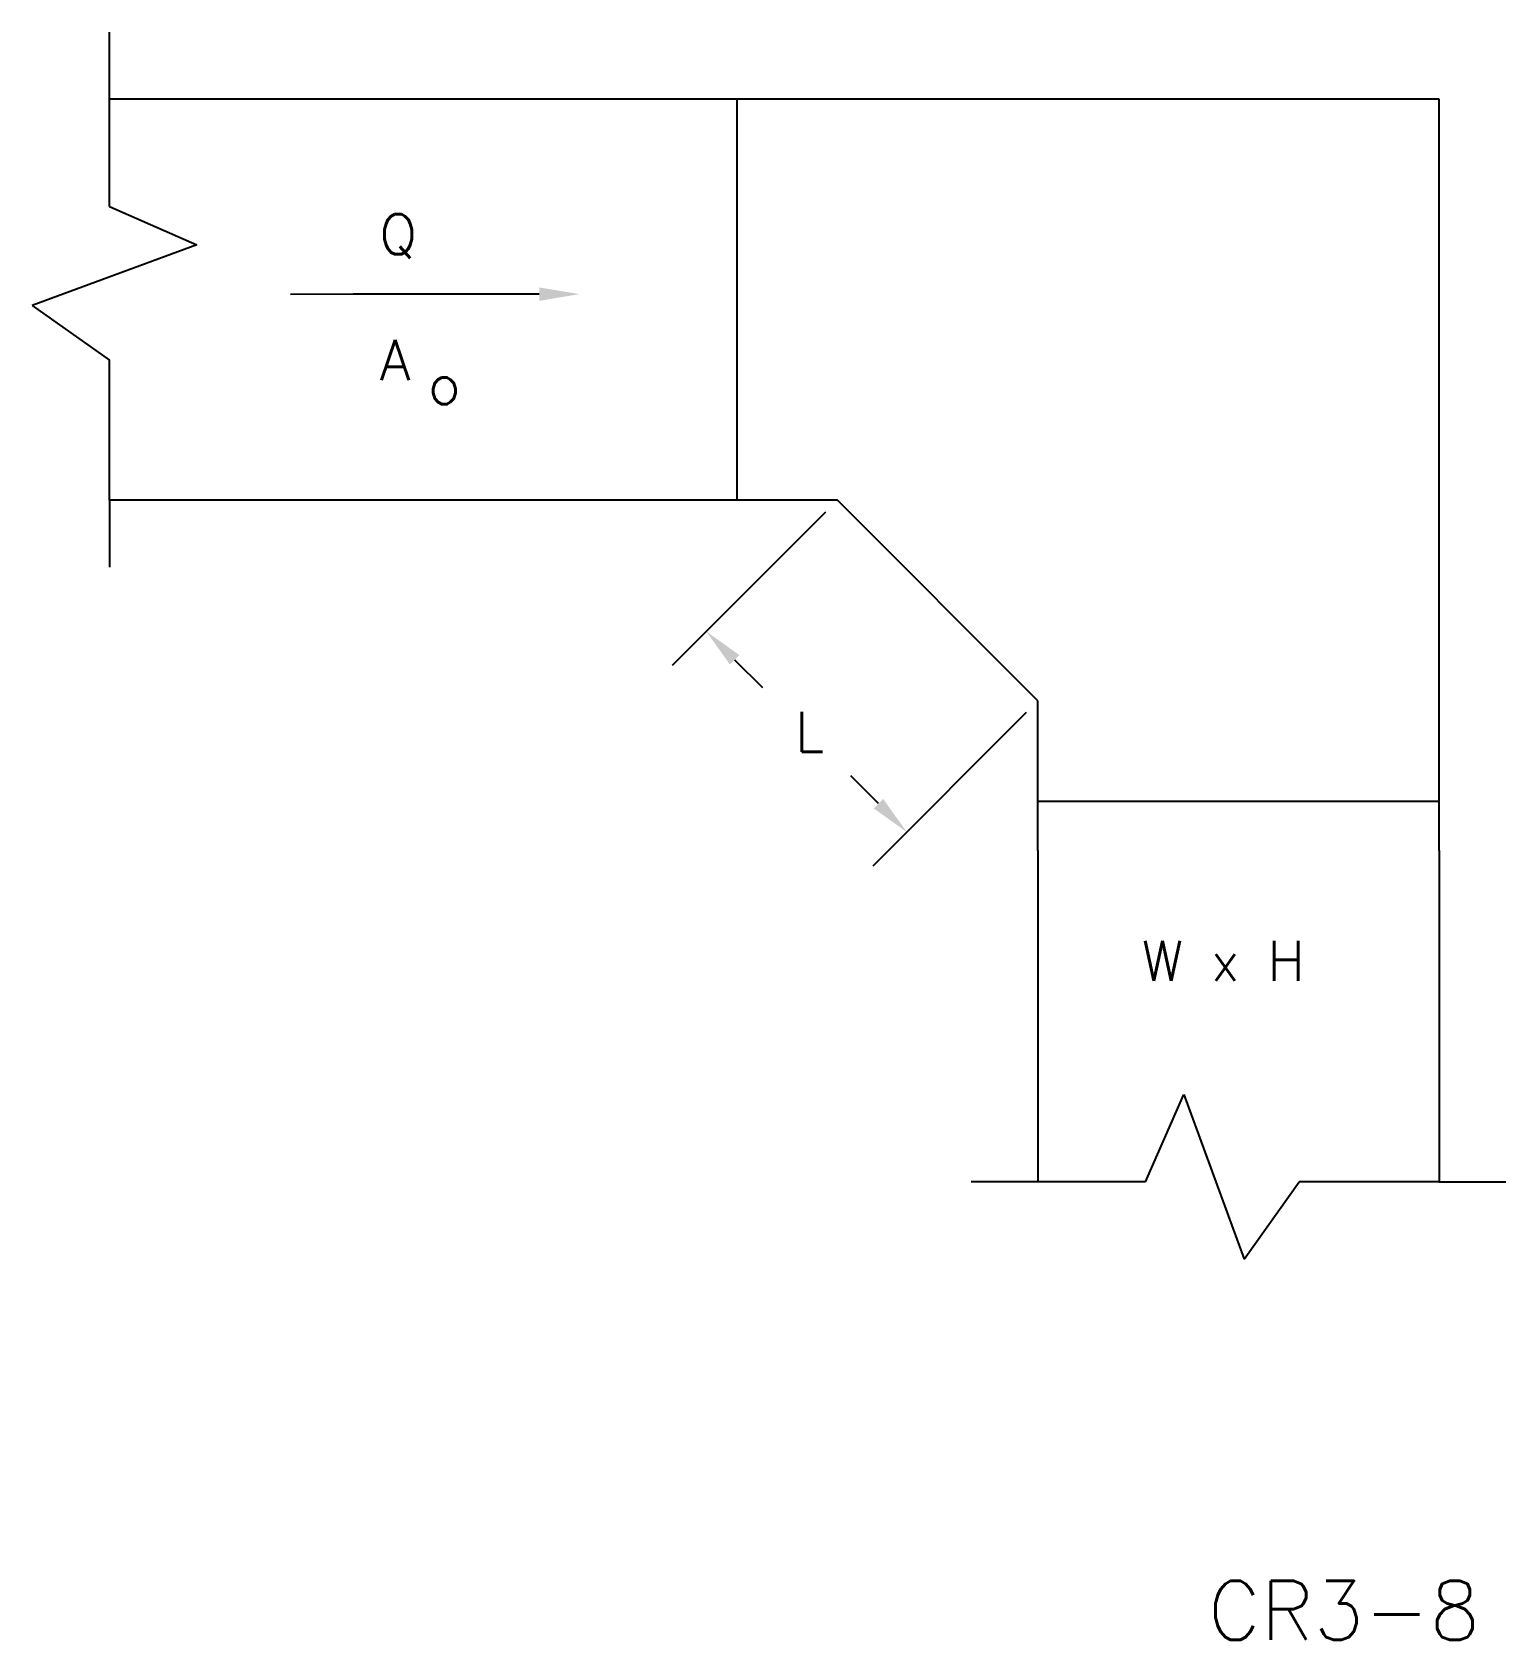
# Model space of a CAD drawing. Extents: x 3.03 to 8.54, y 1.18 to 7.19.
import ezdxf

# ---------------------------------------------------------------- set-up
doc = ezdxf.new("R2010")
doc.units = 0
doc.header["$LTSCALE"] = 0.8
doc.header["$MEASUREMENT"] = 0
doc.layers.get('0').update_dxf_attribs({"linetype": 'CONTINUOUS'})
doc.layers.add('NUMBER', color=7, linetype='CONTINUOUS')
doc.styles.add('ROMANS', font='romans')

msp = doc.modelspace()

# ---------------------------------------------------------------- linework, layer by layer
for p, q in [((3.32, 6.9412), (3.32, 7.1912)), ((5.4827, 6.9412), (3.32, 6.9412)), ((3.32, 6.5393), (3.32, 6.9412)), ((8.292, 6.9412), (5.4827, 6.9412)), ((5.6676, 5.4412), (5.6676, 6.9412)), ((8.292, 4.1319), (8.292, 6.9412)), ((3.32, 6.5393), (3.6465, 6.3955)), ((3.6465, 6.3955), (3.0301, 6.1697)), ((4.2308, 6.2117), (3.9961, 6.2107)), ((4.927, 6.2117), (4.2308, 6.2117)), ((3.0301, 6.1697), (3.32, 5.9644)), ((3.32, 5.4412), (3.32, 5.9644)), ((5.4827, 5.4412), (3.32, 5.4412)), ((3.32, 5.4412), (3.32, 5.1912)), ((6.042, 5.4412), (5.4827, 5.4412)), ((6.792, 4.6912), (6.042, 5.4412)), ((5.9978, 5.397), (5.4242, 4.8234)), ((5.6575, 4.8447), (5.7615, 4.7407)), ((6.792, 4.1319), (6.792, 4.6912)), ((6.7478, 4.647), (6.1742, 4.0734)), ((6.1954, 4.3068), (6.0915, 4.4107)), ((6.792, 4.3167), (8.292, 4.3167)), ((6.792, 4.1319), (6.792, 3.0164)), ((8.292, 4.1319), (8.292, 3.0164)), ((7.1939, 2.8932), (7.3376, 3.2196)), ((7.3376, 3.2196), (7.5635, 2.6033)), ((6.792, 3.0164), (6.792, 2.8932)), ((8.292, 3.0164), (8.292, 2.8932)), ((6.792, 2.8932), (6.542, 2.8932)), ((7.1939, 2.8932), (6.792, 2.8932)), ((7.5635, 2.6033), (7.7688, 2.8932)), ((8.292, 2.8932), (7.7688, 2.8932)), ((8.292, 2.8932), (8.542, 2.8932))]:
    msp.add_line(p, q)
for points in [[(4.927, 6.1867), (4.927, 6.2367), (5.077, 6.2117)], [(5.6399, 4.827), (5.6752, 4.8623), (5.5515, 4.9507)], [(6.1777, 4.2891), (6.2131, 4.3245), (6.3015, 4.2007)]]:
    msp.add_solid(points)

# ---------------------------------------------------------------- texts
at = {"style": 'ROMANS'}
for s, p in [('Q', (4.3282, 6.3607)), ('A', (4.3298, 5.8903)), ('o', (4.5104, 5.8003)), ('L', (5.8836, 4.5007)), ('W x H', (7.1806, 3.6443))]:
    msp.add_text(s, height=0.15, dxfattribs=at).set_placement(p)
at = {"layer": 'NUMBER', "style": 'ROMANS'}
msp.add_text('CR3-8', height=0.22, dxfattribs=at).set_placement((7.4271, 1.1806))

doc.saveas('drawing.dxf')
